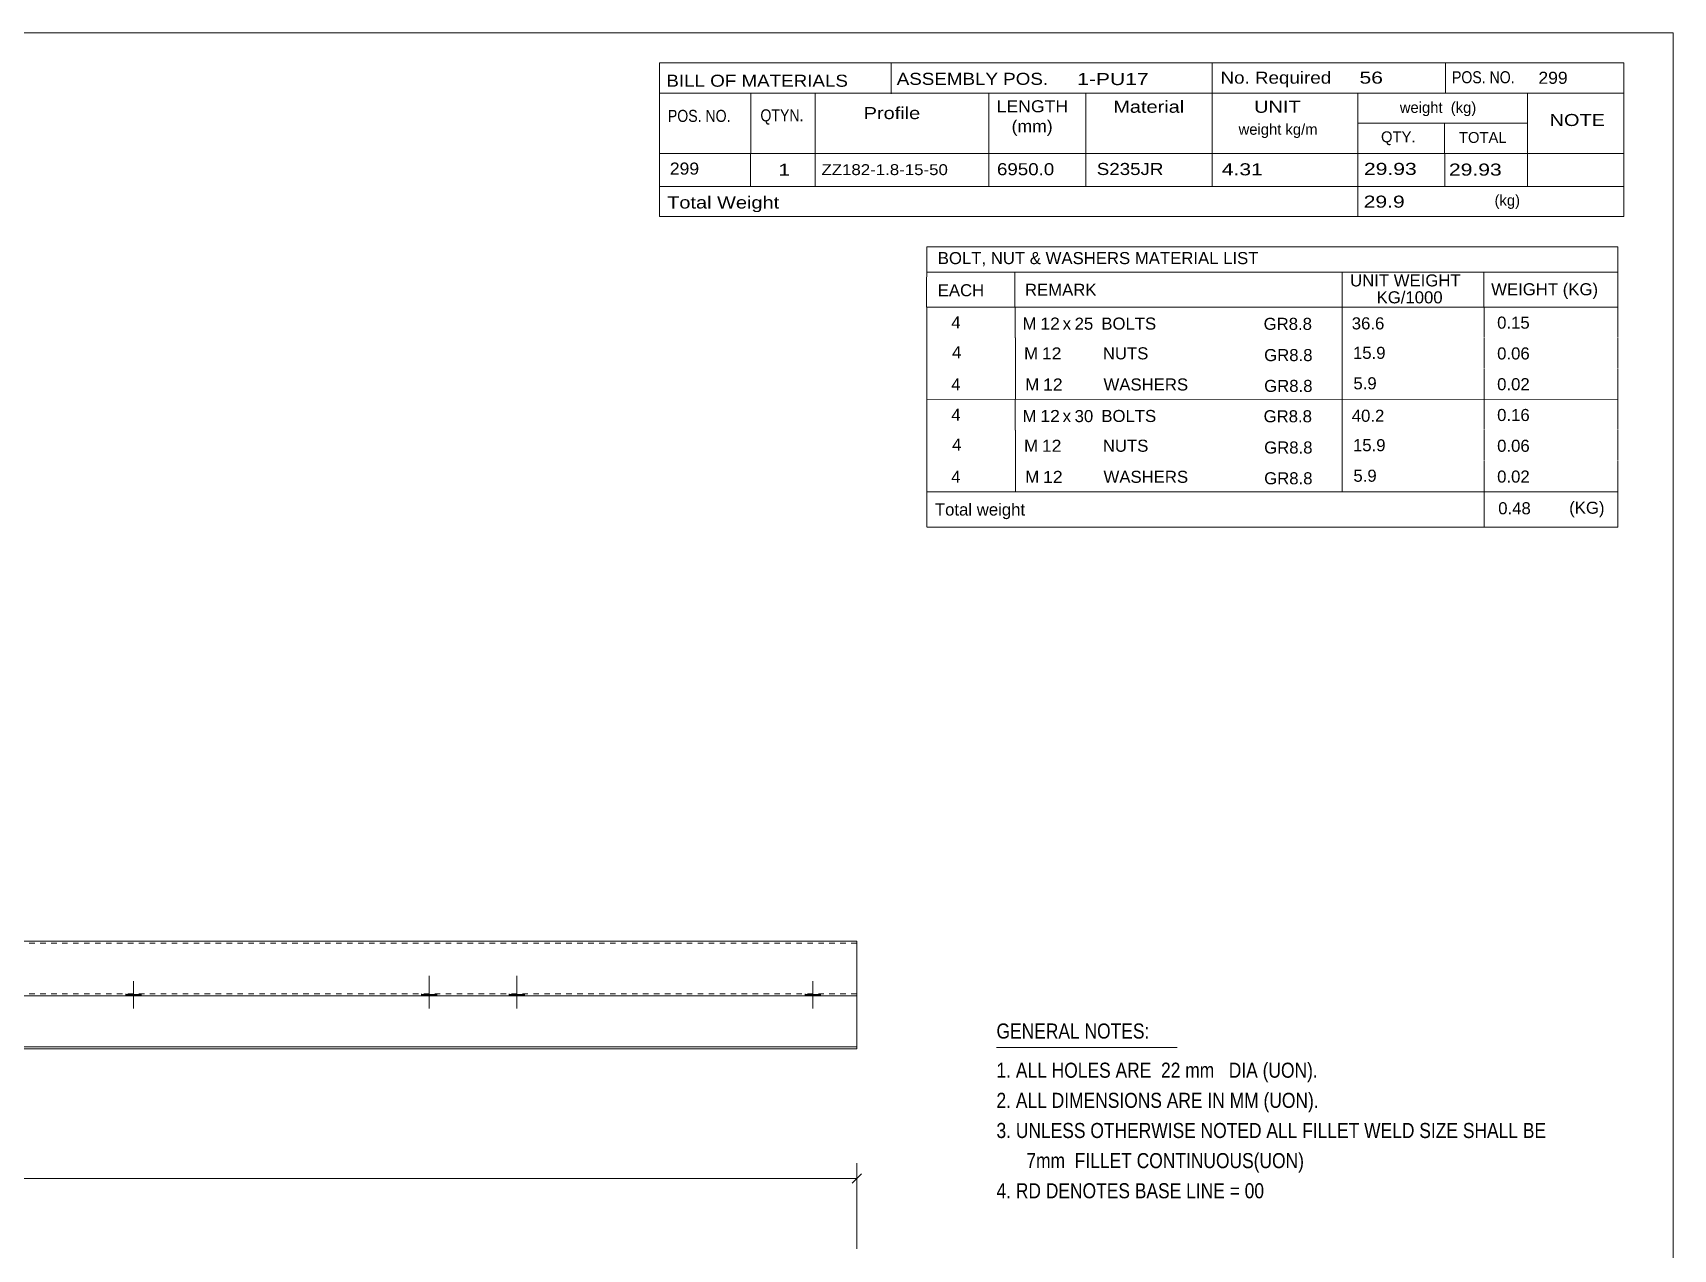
# Model space of a CAD drawing. Header units: millimetres. Extents: x 2 to 579, y 1 to 405.
# Drawn here: x 279.6 to 579, y 183 to 405 of the extents above; entities that cross this region are included whole.
import ezdxf

# ---------------------------------------------------------------- set-up
doc = ezdxf.new("R2010")
doc.units = ezdxf.units.MM
doc.linetypes.add('XKITLINE00', pattern=[0])
doc.linetypes.add('XKITLINE01', pattern=[4, 1, -1, 1, -1])
for name, color, linetype, lineweight in [('Bolt', 3, 'Continuous', 0), ('Dimensions', 7, 'Continuous', 0), ('DrawingSheet', 5, 'Continuous', 0), ('OtherObjectType', 7, 'Continuous', 0), ('Part', 2, 'Continuous', 0)]:
    doc.layers.add(name, color=color, linetype=linetype, lineweight=lineweight)
doc.styles.add('ARIAL_NARROW', font='ARIALN.TTF')

# ---------------------------------------------------------------- blocks, each defined once
blk = doc.blocks.new('*A6')
at = {"layer": 'Bolt'}
for points in [[(350.59, 229.25), (350.59, 229.61), (353.39, 229.61), (353.39, 229.25)], [(350.59, 229.25), (350.59, 229.61), (353.39, 229.61), (353.39, 229.25)], [(366.59, 229.25), (366.59, 229.61), (369.39, 229.61), (369.39, 229.25)], [(366.59, 229.25), (366.59, 229.61), (369.39, 229.61), (369.39, 229.25)]]:
    blk.add_hatch(color=3, dxfattribs=at).paths.add_polyline_path(points, flags=17)
at = {"layer": 'Bolt', "color": 3, "linetype": 'XKITLINE00', "lineweight": 0}
for p, q in [((351.99, 232.93), (351.99, 226.93)), ((351.99, 232.93), (351.99, 226.93)), ((367.99, 232.93), (367.99, 226.93)), ((367.99, 232.93), (367.99, 226.93)), ((350.59, 229.61), (350.59, 229.25)), ((350.59, 229.61), (350.59, 229.25)), ((353.39, 229.61), (353.39, 229.25)), ((353.39, 229.61), (353.39, 229.25)), ((366.59, 229.61), (366.59, 229.25)), ((366.59, 229.61), (366.59, 229.25)), ((369.39, 229.61), (369.39, 229.25)), ((369.39, 229.61), (369.39, 229.25))]:
    blk.add_line(p, q, dxfattribs=at)
blk = doc.blocks.new('*A7')
at = {"layer": 'Bolt'}
for points in [[(296.59, 229.25), (296.59, 229.61), (299.39, 229.61), (299.39, 229.25)], [(296.59, 229.25), (296.59, 229.61), (299.39, 229.61), (299.39, 229.25)], [(420.59, 229.25), (420.59, 229.61), (423.39, 229.61), (423.39, 229.25)], [(420.59, 229.25), (420.59, 229.61), (423.39, 229.61), (423.39, 229.25)]]:
    blk.add_hatch(color=3, dxfattribs=at).paths.add_polyline_path(points, flags=17)
at = {"layer": 'Bolt', "color": 3, "linetype": 'XKITLINE00', "lineweight": 0}
for p, q in [((297.99, 231.93), (297.99, 226.93)), ((297.99, 231.93), (297.99, 226.93)), ((421.99, 231.93), (421.99, 226.93)), ((421.99, 231.93), (421.99, 226.93)), ((296.59, 229.61), (296.59, 229.25)), ((296.59, 229.61), (296.59, 229.25)), ((299.39, 229.61), (299.39, 229.25)), ((299.39, 229.61), (299.39, 229.25)), ((420.59, 229.61), (420.59, 229.25)), ((420.59, 229.61), (420.59, 229.25)), ((423.39, 229.61), (423.39, 229.25)), ((423.39, 229.61), (423.39, 229.25))]:
    blk.add_line(p, q, dxfattribs=at)
blk = doc.blocks.new('*A10')
at = {"layer": 'Part', "color": 2, "linetype": 'XKITLINE00', "lineweight": 0}
for p, q in [((429.99, 239.25), (223.79, 239.25)), ((429.99, 239.25), (429.99, 219.61)), ((429.99, 229.25), (223.79, 229.25)), ((429.99, 219.97), (223.79, 219.97)), ((429.99, 219.61), (223.79, 219.61))]:
    blk.add_line(p, q, dxfattribs=at)
at = {"layer": 'Part', "color": 7, "linetype": 'XKITLINE01', "lineweight": 0}
for p, q in [((429.99, 238.89), (223.79, 238.89)), ((429.99, 229.61), (223.79, 229.61))]:
    blk.add_line(p, q, dxfattribs=at)
blk = doc.blocks.new('*A11')
at = {"layer": 'DrawingSheet', "color": 5, "linetype": 'XKITLINE00', "lineweight": 0}
for p, q in [((579, 405), (5, 405)), ((579, 5), (579, 405))]:
    blk.add_line(p, q, dxfattribs=at)
blk = doc.blocks.new('*A12')
at = {"layer": 'OtherObjectType', "color": 7, "linetype": 'XKITLINE00', "lineweight": 0}
for p, q in [((442.76, 365.95), (442.75, 354.95)), ((442.76, 365.95), (568.88, 365.95)), ((568.88, 365.95), (568.88, 354.95)), ((442.75, 361.3), (568.88, 361.3)), ((458.87, 361.31), (458.87, 354.95)), ((518.57, 361.31), (518.57, 354.95)), ((544.47, 361.29), (544.47, 354.95)), ((442.76, 354.92), (442.76, 349.42)), ((442.77, 354.95), (568.88, 354.95)), ((458.92, 354.95), (458.92, 349.33)), ((518.57, 354.95), (518.57, 349.33)), ((544.5, 354.95), (544.5, 349.45)), ((568.88, 354.95), (568.88, 349.45)), ((442.79, 349.33), (442.79, 343.72)), ((458.95, 349.33), (458.95, 343.71)), ((518.57, 349.33), (518.57, 343.71)), ((544.5, 349.33), (544.5, 343.83)), ((568.88, 349.33), (568.88, 343.83)), ((442.79, 343.7), (442.79, 338.13)), ((458.95, 343.71), (458.95, 338.09)), ((518.57, 343.71), (518.57, 338.09)), ((544.5, 343.71), (544.5, 338.1)), ((568.88, 343.71), (568.88, 338.1)), ((568.88, 338.1), (442.75, 338.13)), ((442.76, 338.06), (442.76, 332.56)), ((458.92, 338.09), (458.92, 332.47)), ((518.57, 338.09), (518.57, 332.47)), ((544.5, 338.09), (544.5, 332.59)), ((568.88, 338.09), (568.88, 332.59)), ((442.79, 332.47), (442.79, 326.86)), ((458.95, 332.47), (458.95, 326.86)), ((518.57, 332.47), (518.57, 326.86)), ((544.5, 332.47), (544.5, 326.97)), ((568.88, 332.47), (568.88, 326.97)), ((442.79, 326.84), (442.79, 321.27)), ((458.95, 326.85), (458.95, 321.24)), ((518.57, 326.86), (518.57, 321.24)), ((544.5, 326.85), (544.5, 321.25)), ((568.88, 326.85), (568.88, 321.24)), ((568.88, 321.24), (442.75, 321.27)), ((442.78, 321.24), (442.78, 314.83)), ((442.85, 321.23), (568.87, 321.24)), ((544.5, 321.2), (544.5, 314.79)), ((568.87, 321.21), (568.87, 314.79)), ((442.77, 314.79), (568.87, 314.79))]:
    blk.add_line(p, q, dxfattribs=at)
at = {"layer": 'OtherObjectType', "color": 7, "style": 'ARIAL_NARROW'}
for s, width, p in [('BOLT, NUT & WASHERS MATERIAL LIST', 1.211571, (444.79, 362.79)), ('UNIT WEIGHT', 1.211571, (520.03, 358.72)), ('WEIGHT (KG)', 1.211571, (545.78, 357.1)), ('EACH', 1.211571, (444.78, 356.92)), ('REMARK', 1.211571, (460.7, 357.01)), (' KG/1000', 1.211571, (524.02, 355.63)), ('4', 1.211571, (447.26, 351.05)), ('M', 1.211571, (460.26, 350.85)), ('12', 1.275, (463.5, 350.83)), ('x', 1.211571, (467.58, 350.83)), ('25', 1.211571, (469.76, 350.82)), ('BOLTS', 1.211571, (474.63, 350.84)), ('GR8.8', 1.211571, (504.25, 350.79)), ('36.6', 1.211571, (520.34, 350.88)), ('0.15', 1.211571, (546.87, 351.01)), ('4', 1.211571, (447.4, 345.61)), ('M', 1.211571, (460.54, 345.41)), ('12', 1.275, (463.78, 345.39)), ('NUTS', 1.211571, (474.91, 345.41)), ('GR8.8', 1.211571, (504.35, 345.09)), ('15.9', 1.211571, (520.56, 345.5)), ('0.06', 1.211571, (546.87, 345.39)), ('4', 1.211571, (447.24, 339.74)), ('M', 1.211571, (460.76, 339.74)), ('12', 1.275, (464, 339.72)), ('WASHERS', 1.211571, (475.04, 339.73)), ('GR8.8', 1.211571, (504.35, 339.47)), ('5.9', 1.211571, (520.64, 339.94)), ('0.02', 1.211571, (546.87, 339.78)), ('4', 1.211571, (447.26, 334.2)), ('M', 1.211571, (460.26, 333.99)), ('12', 1.275, (463.5, 333.97)), ('x', 1.211571, (467.58, 333.97)), ('30', 1.211571, (469.76, 333.96)), ('BOLTS', 1.211571, (474.63, 333.98)), ('GR8.8', 1.211571, (504.25, 333.93)), ('40.2', 1.211571, (520.34, 334.02)), ('0.16', 1.211571, (546.87, 334.16)), ('4', 1.211571, (447.4, 328.75)), ('M', 1.211571, (460.54, 328.56)), ('12', 1.275, (463.78, 328.54)), ('NUTS', 1.211571, (474.91, 328.55)), ('GR8.8', 1.211571, (504.35, 328.23)), ('15.9', 1.211571, (520.56, 328.65)), ('0.06', 1.211571, (546.87, 328.54)), ('4', 1.211571, (447.24, 322.88)), ('M', 1.211571, (460.76, 322.88)), ('12', 1.275, (464, 322.86)), ('WASHERS', 1.211571, (475.04, 322.88)), ('GR8.8', 1.211571, (504.35, 322.61)), ('5.9', 1.211571, (520.64, 323.08)), ('0.02', 1.211571, (546.87, 322.92)), ('Total weight', 1.211571, (444.26, 316.91)), ('0.48', 1.211571, (547.07, 317.14)), ('(KG)', 1.211571, (560.02, 317.24))]:
    blk.add_text(s, height=2.2, dxfattribs=dict(at, width=width)).set_placement(p)
blk = doc.blocks.new('*A13')
at = {"layer": 'OtherObjectType', "color": 7, "linetype": 'XKITLINE00', "lineweight": 0}
blk.add_line((455.5, 219.82), (488.5, 219.82), dxfattribs=at)
at = {"layer": 'OtherObjectType', "color": 7, "style": 'ARIAL_NARROW', "width": 1.008832}
for s, p in [('GENERAL NOTES:', (455.5, 221.47)), ('1. ALL HOLES ARE  22 mm   DIA (UON).', (455.5, 214.32)), ('2. ALL DIMENSIONS ARE IN MM (UON).', (455.5, 208.82)), ('3. UNLESS OTHERWISE NOTED ALL FILLET WELD SIZE SHALL BE', (455.5, 203.32)), ('7mm  FILLET CONTINUOUS(UON)', (460.95, 197.82)), ('4. RD DENOTES BASE LINE = 00', (455.5, 192.32))]:
    blk.add_text(s, height=2.75, dxfattribs=at).set_placement(p)
blk = doc.blocks.new('*A17')
at = {"layer": 'OtherObjectType', "color": 7, "linetype": 'XKITLINE00', "lineweight": 0}
for p, q in [((393.98, 399.5), (569.98, 399.5)), ((393.98, 399.5), (393.98, 388.5)), ((436.26, 399.42), (436.26, 393.87)), ((494.85, 394), (494.85, 399.5)), ((537.43, 393.96), (537.43, 399.42)), ((569.98, 394), (569.98, 399.5)), ((393.98, 394), (569.98, 394)), ((410.64, 394), (410.64, 383)), ((422.4, 393.98), (422.4, 383.03)), ((454.12, 393.99), (454.13, 383)), ((471.78, 393.98), (471.78, 383)), ((494.85, 393.98), (494.85, 383)), ((521.43, 394), (521.43, 383)), ((552.42, 394), (552.42, 383)), ((569.98, 394), (569.98, 388.5)), ((393.98, 388.5), (393.98, 383)), ((521.45, 388.52), (552.45, 388.52)), ((537.28, 388.52), (537.28, 383)), ((569.98, 388.5), (569.98, 383)), ((393.98, 383), (569.98, 383)), ((393.98, 383), (393.98, 376.95)), ((410.63, 383), (410.63, 376.95)), ((422.44, 382.99), (422.44, 376.95)), ((454.12, 383), (454.11, 376.95)), ((471.79, 383), (471.79, 376.95)), ((494.87, 383), (494.87, 376.95)), ((521.44, 383), (521.44, 376.95)), ((537.33, 382.95), (537.33, 376.95)), ((552.43, 383), (552.43, 376.95)), ((569.98, 383), (569.98, 376.95)), ((393.98, 376.95), (569.98, 376.95)), ((393.98, 376.95), (393.98, 371.45)), ((521.44, 376.95), (521.44, 371.45)), ((569.98, 376.95), (569.98, 371.45)), ((393.98, 371.45), (569.98, 371.45))]:
    blk.add_line(p, q, dxfattribs=at)
at = {"layer": 'OtherObjectType', "color": 7, "style": 'ARIAL_NARROW'}
for s, height, width, p in [('BILL OF MATERIALS', 2.2, 1.36, (395.25, 395.16)), ('ASSEMBLY POS.', 2.2, 1.36, (437.3, 395.5)), ('1-PU17', 2.2, 1.525501, (470.23, 395.46)), ('No. Required', 2.2, 1.36, (496.39, 395.72)), ('56', 2.2, 1.525501, (521.75, 395.72)), ('POS. NO.', 2.2, 1.02, (538.63, 395.79)), ('299', 2.2, 1.270501, (554.4, 395.69)), ('LENGTH', 2.2, 1.275, (455.54, 390.49)), ('Material', 2.2, 1.445, (476.81, 390.41)), ('UNIT', 2.2, 1.445, (502.52, 390.4)), ('weight  (kg)', 1.98, 1.19, (529.11, 390.39)), ('POS. NO.', 2.2, 1.02, (395.53, 388.74)), ('QTYN.', 2.2, 1.02, (412.42, 388.84)), ('Profile', 2.2, 1.445, (431.26, 389.25)), ('NOTE', 2.2, 1.445, (556.44, 387.99)), ('(mm)', 2.2, 1.275, (458.26, 386.86)), ('weight kg/m', 1.98, 1.19, (499.69, 386.4)), ('QTY.', 1.98, 1.19, (525.68, 385.03)), ('TOTAL', 1.98, 1.19, (539.9, 384.91)), ('299', 2.2, 1.270501, (395.89, 379.12)), ('1', 2.2, 1.525501, (415.71, 378.91)), ('ZZ182-1.8-15-50', 1.98, 1.355501, (423.56, 379.04)), ('6950.0', 2.2, 1.355501, (455.59, 379.01)), ('S235JR', 2.2, 1.355501, (473.81, 379.05)), ('4.31', 2.2, 1.525501, (496.62, 378.99)), ('29.93', 2.2, 1.525501, (522.57, 379.07)), ('29.93', 2.2, 1.525501, (538.08, 378.94)), ('Total Weight', 2.2, 1.445, (395.4, 372.94)), ('29.9', 2.2, 1.525501, (522.52, 373.09)), ('(kg)', 1.98, 1.19, (546.4, 373.46))]:
    blk.add_text(s, height=height, dxfattribs=dict(at, width=width)).set_placement(p)
blk = doc.blocks.new('*A23')
at = {"layer": 'Dimensions', "color": 7, "linetype": 'XKITLINE00', "lineweight": 0}
for p, q in [((429.99, 183.11), (429.99, 198.76)), ((17.5, 195.91), (429.99, 195.91)), ((430.84, 196.76), (429.14, 195.06))]:
    blk.add_line(p, q, dxfattribs=at)
at = {"layer": 'Dimensions', "color": 3}
blk.add_point((429.99, 195.91), dxfattribs=at)

msp = doc.modelspace()

# ---------------------------------------------------------------- block references
at = {"lineweight": 0}
for name in ['*A11', '*A17', '*A12', '*A7', '*A6', '*A13', '*A23']:
    msp.add_blockref(name, (0, 0), dxfattribs=at)
at = {"layer": 'Part', "lineweight": 0}
msp.add_blockref('*A10', (0, 0), dxfattribs=at)

doc.saveas('drawing.dxf')
